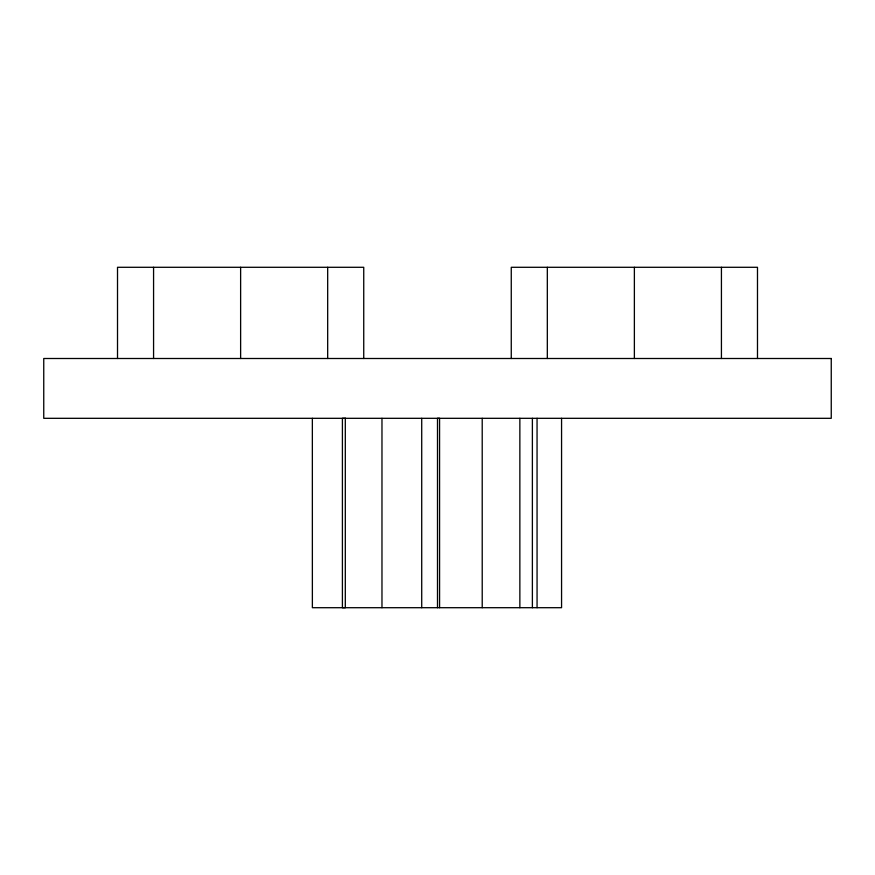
<?xml version="1.0" encoding="UTF-8"?>
<svg xmlns="http://www.w3.org/2000/svg" width="875" height="875" viewBox="0 0 875 875"><rect width="100%" height="100%" fill="white"/><g stroke="black" fill="none" stroke-linecap="round" stroke-linejoin="round"><path stroke-width="1.31" d="M312.353 418.305L312.375 607.709L561.564 607.698L561.564 418.305M757.487 358.498L757.487 267.291L511.262 267.291L511.262 358.498M721.427 267.291L721.427 358.498M634.375 267.291L634.375 358.498M547.323 267.291L547.323 358.498M537.053 418.305L537.064 607.698M532.383 418.305L532.383 607.709M519.859 418.305L519.859 607.698M482.212 418.305L482.223 607.698M439.578 607.698L439.567 418.305L437.5 418.305L437.5 607.709M421.717 418.305L421.717 607.698M381.97 418.305L381.97 607.698M363.738 358.498L363.738 267.291L117.513 267.291L117.513 358.498M327.677 267.291L327.677 358.498M240.625 267.291L240.625 358.498M153.573 267.291L153.573 358.498M345.308 418.305L342.409 418.305L342.409 607.709L345.308 607.698L345.308 418.305M831.25 358.498L43.75 358.498L43.75 418.316L831.25 418.316L831.25 358.498"/></g></svg>
